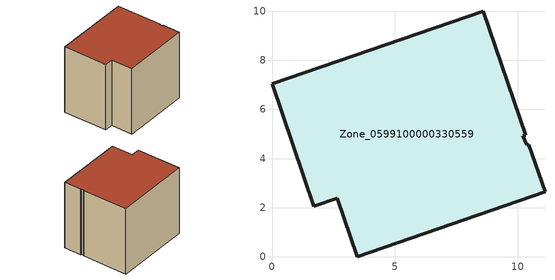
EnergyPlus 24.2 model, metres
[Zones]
Zone_0599100000330559
 floor ground (C_G): 0,7.04 8.6,10 10.32,4.96 10.22,4.92 10.36,4.57 10.46,4.57 11.11,2.65 3.46,0 2.65,2.38 1.71,2.06 z0
 wall outside (C_F): 8.6,10 0,7.04 1.71,2.06 2.65,2.38 3.46,0 11.11,2.65 10.46,4.57 10.36,4.57 10.22,4.92 10.32,4.96 8.6,10 z0:8.08
 roof outside (C_R): 11.11,2.65 10.46,4.57 10.36,4.57 10.22,4.92 10.32,4.96 8.6,10 0,7.04 1.71,2.06 2.65,2.38 3.46,0 z8.08
[BUILDING]
Pand.0599100000330559: North Axis=0; Terrain=City; Loads Convergence Tolerance Value=0.04; Temperature Convergence Tolerance Value=0.4; Solar Distribution=FullExterior; Maximum Number of Warmup Days=25; Minimum Number of Warmup Days=1
[Site:Location]
Rotterdam.The.Hague.AP_ZH_NLD Design_Conditions: Latitude=51.96; Longitude=4.45; Time Zone=1; Elevation=-4.5
[SITE:GROUNDTEMPERATURE:BUILDINGSURFACE]
18, 18, 18, 18, 18, 18, 18, 18, 18, 18, 18, 18
[MATERIAL] Thermal Absorptance=0.9; Solar Absorptance=0.7; Visible Absorptance=0.7
Name | Roughness | Thickness | Conductivity | Density | Specific Heat
G.TI.1975-1991 | MediumSmooth | 0.15 | 0.288461 | 540 | 1210
F.TI.1975-1991 | Rough | 0.3 | 0.230769 | 1920 | 840
R.TI.1975-1991 | MediumRough | 0.2 | 0.153846 | 1500 | 1000
[CONSTRUCTION]
C_G: G.TI.1975-1991
C_F: F.TI.1975-1991
C_R: R.TI.1975-1991
[ZONE]
Zone_0599100000330559: Type=1; Multiplier=1; Ceiling Height=Autocalculate; Volume=Autocalculate; Floor Area=autocalculate; Part of Total Floor Area=Yes
[ZONEINFILTRATION:DESIGNFLOWRATE]
Infil_Zone_0599100000330559: Zone or ZoneList or Space or SpaceList=Zone_0599100000330559; Schedule=AlwaysOn; Design Flow Rate Calculation Method=Flow/Area; Flow Rate per Floor Area=0.003; Constant Term Coefficient=1; Temperature Term Coefficient=0; Velocity Term Coefficient=0; Velocity Squared Term Coefficient=0
[HVACTEMPLATE:ZONE:IDEALLOADSAIRSYSTEM]
Zone_0599100000330559: Maximum Heating Supply Air Temperature=50; Minimum Cooling Supply Air Temperature=13; Maximum Heating Supply Air Humidity Ratio=0.0156; Minimum Cooling Supply Air Humidity Ratio=0.0077; Heating Limit=NoLimit; Cooling Limit=NoLimit; Dehumidification Control Type=ConstantSensibleHeatRatio; Cooling Sensible Heat Ratio=0.7; Dehumidification Setpoint=60; Humidification Control Type=None; Humidification Setpoint=30; Outdoor Air Method=None; Outdoor Air Flow Rate per Person=0.00944; Outdoor Air Flow Rate per Zone Floor Area=0; Outdoor Air Flow Rate per Zone=0; Demand Controlled Ventilation Type=None; Outdoor Air Economizer Type=NoEconomizer; Heat Recovery Type=None; Sensible Heat Recovery Effectiveness=0.7; Latent Heat Recovery Effectiveness=0.65
[ZONECONTROL:THERMOSTAT]
ThermostatControl_Zone_0599100000330559: Zone or ZoneList=Zone_0599100000330559; Control Type Schedule=DualSetpointControlType; Control 1=Thermostat_Zone_0599100000330559; Temperature Difference Between Cutout And Setpoint=0
[THERMOSTATSETPOINT:DUALSETPOINT]
Thermostat_Zone_0599100000330559: Heating Setpoint Temperature Schedule=HeatingSetpoint_Zone_0599100000330559; Cooling Setpoint Temperature Schedule=CoolingSetpoint_Zone_0599100000330559
[SCHEDULE:COMPACT]
HeatingSetpoint_Zone_0599100000330559: Through: 12/31, For: AllDays, Until: 24:00, 21
CoolingSetpoint_Zone_0599100000330559: Through: 12/31, For: AllDays, Until: 24:00, 24
DualSetpointControlType: Through: 12/31, For: AllDays, Until: 24:00, 4
AlwaysOn: Through: 12/31, For: AllDays, Until: 24:00, 1
